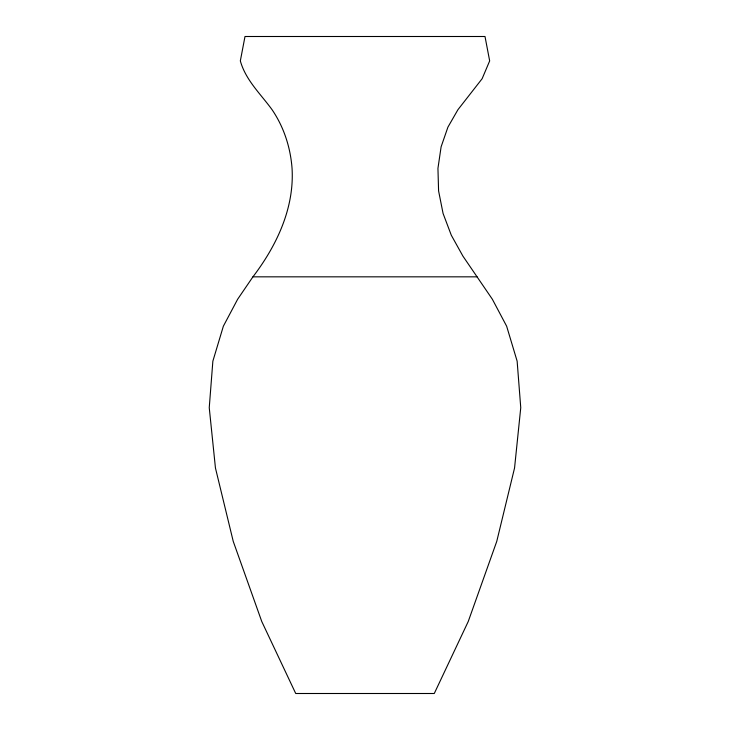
<?xml version="1.0" encoding="UTF-8"?>
<svg xmlns="http://www.w3.org/2000/svg" width="730" height="730" viewBox="0 0 730 730"><rect width="100%" height="100%" fill="white"/><g stroke="black" fill="none" stroke-linecap="round" stroke-linejoin="round"><path stroke-width="1.09" d="M252.927 276.834L237.642 299.245L223.362 326.191L212.859 361.186L209.245 407.705L215.45 468.012L233.235 541.359L261.769 621.522L295.723 693.5L434.277 693.5L468.231 621.522L496.765 541.359L514.55 468.012L520.755 407.705L517.141 361.186L506.638 326.191L492.358 299.245L462.911 256.102L451.304 235.233L443.073 213.461L438.584 190.913L437.945 168.365L441.112 146.812L447.919 127.139L457.92 109.71L482.119 78.74L489.666 60.909L485.003 36.5L244.997 36.5L240.334 60.909C245.718 80.236 260.637 93.933 272.08 109.71C283.915 127.111 290.467 147.442 292.055 168.365C294.464 208.287 276.579 245.764 252.927 276.834L477.073 276.834"/></g></svg>
